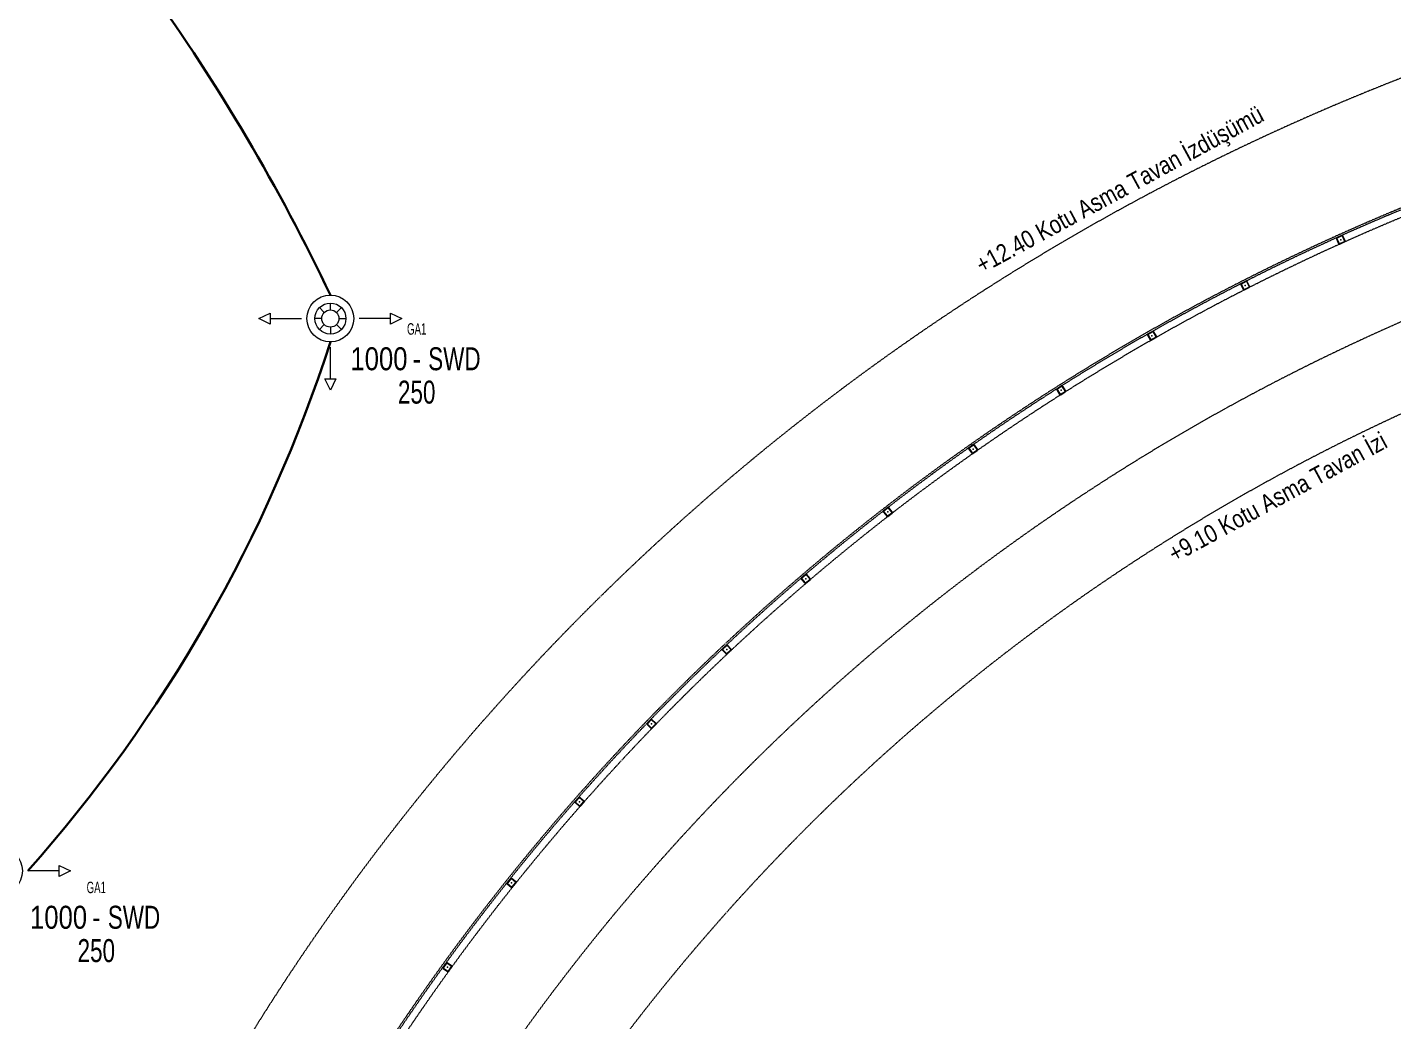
# Model space of a CAD drawing. Extents: x -1457 to 23780, y -2071 to 4205.
# Drawn here: x 15391 to 16163, y 562 to 1124 of the extents above; entities that cross this region are included whole.
import ezdxf
from ezdxf.enums import TextEntityAlignment as Align

# ---------------------------------------------------------------- set-up
doc = ezdxf.new("R2010")
doc.units = 0
doc.header["$MEASUREMENT"] = 0
doc.linetypes.add('HIDDEN', pattern=[0.375, 0.25, -0.125])
doc.layers.get('0').update_dxf_attribs({"color": 9, "lineweight": 9})
for name, color, linetype, lineweight in [('-M-HV-MNF-KOD', 241, 'Continuous', 9), ('-M-HV-MNF-OLCU', 241, 'Continuous', 9), ('-M-HVAC-S-MNF2B', 141, 'Continuous', 9), ('-M-HVAC-S-MNFTXT', 61, 'Continuous', 9), ('E-KABLO', 7, 'Continuous', 30), ('M-TEFRIS2-015', 129, 'Continuous', 9)]:
    doc.layers.add(name, color=color, linetype=linetype, lineweight=lineweight)
doc.layers.add('-M-HV-MNF-TIP', color=168, linetype='Continuous', lineweight=9, plot=False)
doc.styles.add('Arial', font='arial.ttf', dxfattribs={"height": 2.5})
doc.styles.add('DEBI-BLOCK', font='arial.ttf', dxfattribs={"width": 0.8})
doc.styles.add('MuuM_TEXT-STANDART', font='ARIALN.TTF')

# ---------------------------------------------------------------- blocks, each defined once
blk = doc.blocks.new('Prf-40x40')
for points in [[(1.5, -2), (-1.5, -2, -0.414214), (-2, -1.5), (-2, 1.5, -0.414214), (-1.5, 2), (1.5, 2, -0.414214), (2, 1.5), (2, -1.5, -0.414214)], [(1.5, -1.7), (-1.5, -1.7, -0.414214), (-1.7, -1.5), (-1.7, 1.5, -0.414214), (-1.5, 1.7), (1.5, 1.7, -0.414214), (1.7, 1.5), (1.7, -1.5, -0.414214)]]:
    blk.add_lwpolyline(points, format="xyb", close=True)
blk.add_point((0, 0))
blk = doc.blocks.new('2D-NZ1-265')
for p, q in [((0, 4.87), (0, 8.77)), ((-3.44, 3.44), (-6.2, 6.2)), ((3.44, 3.44), (6.2, 6.2)), ((-4.87, 0), (-8.77, 0)), ((-3.44, -3.44), (-6.2, -6.2)), ((0, -4.87), (0, -8.77)), ((3.44, -3.44), (6.2, -6.2)), ((4.87, 0), (8.77, 0))]:
    blk.add_line(p, q)
for points in [[(-0.01, 34.02), (-3.08, 34.02), (0, 40.49), (3.08, 34.02), (0, 34.02), (0, 16.25)], [(-34.02, -0.01), (-34.02, -3.08), (-40.49, 0), (-34.02, 3.08), (-34.02, 0), (-16.25, 0)], [(0.01, -34.02), (3.08, -34.02), (0, -40.49), (-3.08, -34.02), (0, -34.02), (0, -16.25)]]:
    blk.add_lwpolyline(points)
for radius in [13.25, 8.77, 4.87]:
    blk.add_circle((0, 0), radius)
at = {"layer": '-M-HV-MNF-TIP', "style": 'DEBI-BLOCK', "width": 0.8, "flags": 9}
for tag, p in [('X', (-3.36, -0.2)), ('Y', (-0.75, -0.2)), ('BLNAME', (-0.58, 1.16)), ('Z', (2.04, -0.2)), ('DEBI', (-3.36, -1.7))]:
    blk.add_attdef(tag, p, '', height=1, dxfattribs=at)
blk.add_attdef('KOT', text='', height=1, dxfattribs=at).set_placement((-0.81, 1.16), align=Align.RIGHT)
blk = doc.blocks.new('DEBI110')
at = {"layer": '-M-HV-MNF-KOD', "style": 'Arial', "width": 0.8, "flags": 9}
blk.add_attdef('ID', text='', height=0.3, dxfattribs=at).set_placement((0, 0), align=Align.MIDDLE)
at = {"layer": '-M-HV-MNF-KOD', "color": 241, "style": 'Arial', "width": 0.8, "flags": 9}
blk.add_attdef('KOD', text='', height=1, dxfattribs=at).set_placement((-1.249, -2.817), align=Align.TOP_LEFT)
at = {"layer": '-M-HV-MNF-OLCU', "color": 241, "style": 'Arial', "width": 0.7, "flags": 8}
blk.add_attdef('OLCU', text='', height=1, dxfattribs=at).set_placement((0, -1.751), align=Align.TOP_CENTER)
at = {"layer": '-M-HV-MNF-OLCU', "color": 85, "style": 'Arial', "width": 0.7, "flags": 8}
blk.add_attdef('TEKRAR', text='', height=1, dxfattribs=at).set_placement((0, -2.911), align=Align.TOP_CENTER)
at = {"layer": '-M-HV-MNF-TIP', "style": 'DEBI-BLOCK', "width": 0.6, "flags": 8}
blk.add_attdef('GRUP', text='', height=0.5, dxfattribs=at).set_placement((0, 0.098), align=Align.BOTTOM_CENTER)
at = {"style": 'Arial', "width": 0.8, "flags": 8}
blk.add_attdef('DEBI', text='', height=1, dxfattribs=at).set_placement((-0.4, -0.3), align=Align.TOP_RIGHT)
blk.add_attdef('DUM', text='', height=1, dxfattribs=at).set_placement((0, -0.3), align=Align.TOP_CENTER)
at = {"style": 'Arial', "width": 0.7, "flags": 8}
blk.add_attdef('TIP', text='', height=1, dxfattribs=at).set_placement((0.5, -0.3), align=Align.TOP_LEFT)

msp = doc.modelspace()

# ---------------------------------------------------------------- linework, layer by layer
at = {"layer": 'E-KABLO', "color": 6}
for centre, radius, start, end in [((14543.37, 487.94), 1128.46, 25.42945, 45.89509), ((14765.33, 1203.57), 837.75, 318.34384, 342.09426)]:
    msp.add_arc(centre, radius, start, end, dxfattribs=at)
at = {"layer": 'M-TEFRIS2-015', "linetype": 'HIDDEN', "lineweight": 0}
for points in [[(16671.49, 2158.03, 0.152192), (13054.42, 1065.28, 0.152192)], [(13124.69, 1100.45), (13117.7, 1111.05, -0.146397), (16605.5, 2161.14), (16605.5, 2148.44, 0.146396), (13124.69, 1100.45, 3.321415)], [(15413.15, 347.65, -0.306499), (16652.5, 1186.14, -0.306499)]]:
    msp.add_lwpolyline(points, format="xyb", dxfattribs=at)
for centre, radius, start, end in [((16616.39, -4192.32), 6055, 89.485085, 125.548699), ((16652.5, -149.03), 1267.01, 90, 157.87108), ((16652.5, -149.03), 1266.01, 90.03992, 157.85268), ((16652.5, -149.03), 1262.01, 90.03992, 157.85268), ((16652.5, -149.03), 1207.73, 90.11753, 155.7506), ((16652.5, -149.03), 1160.21, 90.09877, 154.68884)]:
    msp.add_arc(centre, radius, start, end, dxfattribs=at)

# ---------------------------------------------------------------- block references
at = {"layer": '-M-HVAC-S-MNF2B', "rotation": 90}
for p in [(15562.5, 959.25), (15375, 646.75)]:
    msp.add_blockref('2D-NZ1-265', p, dxfattribs=at)
at = {"layer": '-M-HVAC-S-MNFTXT', "xscale": 13, "yscale": 13, "zscale": 13}
for p in [(15611.33, 946.9), (15430.07, 630.94)]:
    msp.add_blockref('DEBI110', p, dxfattribs=at).add_auto_attribs({'DEBI': '1000', 'TIP': 'SWD', 'OLCU': '250', 'GRUP': 'GA1', 'DUM': '-'})
at = {"layer": 'M-TEFRIS2-015', "linetype": 'HIDDEN', "lineweight": 0, "xscale": -1}
for p, rotation in [((16134.12, 1003.8), 294.2114798109798), ((16080.07, 977.94), 296.9279778236174), ((16027.3, 949.54), 299.6444757504524), ((15975.94, 918.68), 302.3609736772854), ((15926.09, 885.41), 305.077471689946), ((15877.88, 849.82), 307.7939696168085), ((15831.41, 811.99), 310.5104676294221), ((15786.79, 771.99), 313.2269655174499), ((15744.12, 729.94), 315.9427719859705), ((15703.49, 685.9), 318.6577197688506), ((15664.96, 639.96), 320.5315404233038), ((15628.72, 592.32), 325.8563436100195)]:
    msp.add_blockref('Prf-40x40', p, dxfattribs=dict(at, rotation=rotation))

# ---------------------------------------------------------------- texts
at = {"layer": 'M-TEFRIS2-015', "linetype": 'HIDDEN', "lineweight": 0, "style": 'MuuM_TEXT-STANDART'}
for s, p in [('+12.40 Kotu Asma Tavan İzdüşümü', (15931.19, 984.43)), ('+9.10 Kotu Asma Tavan İzi', (16040.19, 820.98))]:
    msp.add_text(s, height=10, rotation=28.50045, dxfattribs=at).set_placement(p)

doc.saveas('drawing.dxf')
